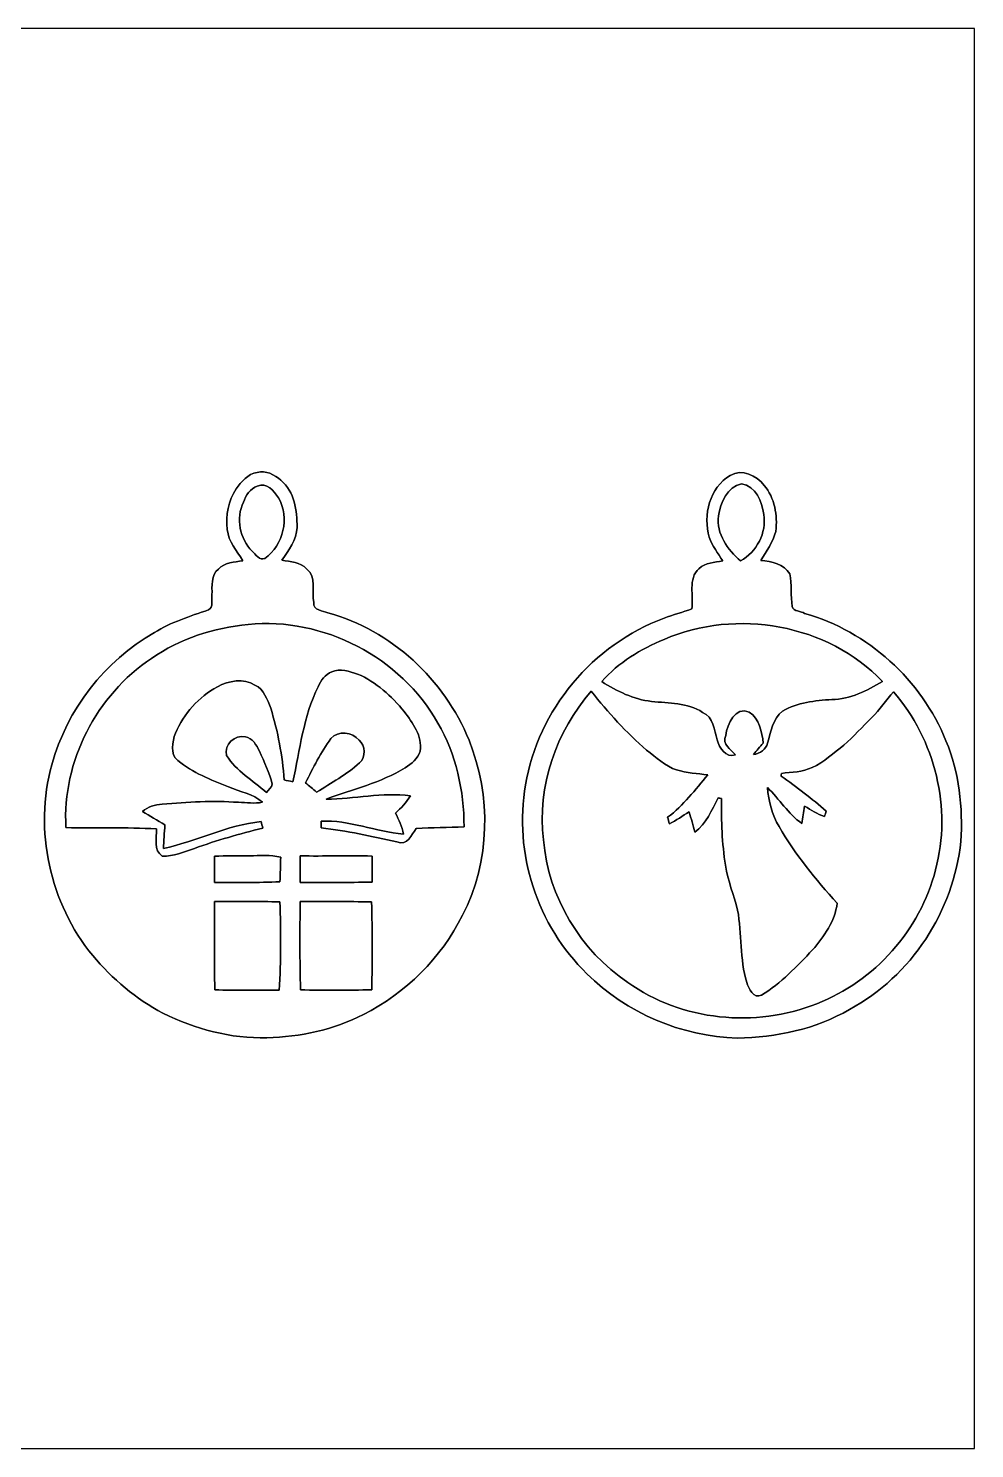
# Model space of a CAD drawing. Header units: centimetres. Extents: x -16.8 to 16.8, y -16.7 to 16.7.
# Drawn here: x -5.44 to 16.77, y -16.67 to 16.67 of the extents above; entities that cross this region are included whole.
import ezdxf

# ---------------------------------------------------------------- set-up
doc = ezdxf.new("R2010")
doc.units = ezdxf.units.CM
doc.header["$MEASUREMENT"] = 0
doc.layers.add('Layer 1', color=7, linetype='Continuous')

msp = doc.modelspace()

# ---------------------------------------------------------------- linework, layer by layer
at = {"layer": 'Layer 1', "color": 7}
for points, knots in [([(-16.77458, 16.66875), (-16.77458, 16.66875), (16.77458, 16.66875), (16.77458, 16.66875), (16.77458, 16.66875), (16.77458, 16.66875), (16.77458, -16.66875), (16.77458, -16.66875), (16.77458, -16.66875), (16.77458, -16.66875), (-16.77458, -16.66875), (-16.77458, -16.66875), (-16.77458, -16.66875), (-16.77458, -16.66875), (-16.77458, 16.66875), (-16.77458, 16.66875), (-16.77458, 16.66875), (-16.77458, 16.66875), (-16.77458, 16.66875), (-16.77458, 16.66875)], [0, 0, 0, 0, 0.16666667, 0.16666667, 0.16666667, 0.16666667, 0.33333333, 0.33333333, 0.33333333, 0.33333333, 0.5, 0.5, 0.5, 0.5, 0.66666667, 0.66666667, 0.66666667, 0.66666667, 1, 1, 1, 1]), ([(11.03806, 6.17573), (10.54876, 5.88962), (10.3946, 5.24157), (10.54347, 4.72228), (10.54347, 4.72228), (10.61473, 4.51908), (10.75196, 4.34975), (10.86167, 4.16666), (10.86167, 4.16666), (10.66906, 4.1342), (10.45034, 4.13173), (10.30182, 3.98604), (10.30182, 3.98604), (10.03794, 3.75356), (10.18505, 3.34469), (10.1346, 3.0413), (10.1346, 3.0413), (9.92011, 2.96157), (9.6961, 2.91006), (9.48408, 2.82363), (9.48408, 2.82363), (7.81826, 2.20945), (6.51404, 0.67275), (6.23323, -1.08691), (6.23323, -1.08691), (5.94536, -2.68005), (6.50487, -4.39984), (7.67256, -5.52132), (7.67256, -5.52132), (8.60284, -6.44807), (9.89048, -6.98994), (11.19999, -7.03404), (11.19999, -7.03404), (12.11439, -7.0171), (13.04255, -6.82307), (13.83877, -6.36058), (13.83877, -6.36058), (15.28762, -5.57953), (16.28352, -4.05024), (16.45214, -2.41723), (16.45214, -2.41723), (16.50224, -1.61713), (16.41087, -0.8001), (16.10289, -0.05574), (16.10289, -0.05574), (15.5261, 1.37407), (14.27021, 2.51636), (12.78431, 2.93723), (12.78431, 2.93723), (12.69965, 2.99261), (12.52608, 2.97709), (12.49045, 3.09739), (12.49045, 3.09739), (12.45623, 3.35139), (12.48304, 3.61315), (12.43365, 3.86397), (12.43365, 3.86397), (12.30348, 4.09646), (12.0015, 4.16137), (11.75667, 4.17583), (11.75667, 4.17583), (11.88191, 4.39843), (12.04419, 4.6101), (12.10381, 4.86269), (12.10381, 4.86269), (12.15637, 5.2384), (12.08017, 5.6448), (11.83358, 5.94184), (11.83358, 5.94184), (11.65648, 6.17396), (11.31041, 6.34153), (11.03806, 6.17573)], [0, 0, 0, 0, 0.05263158, 0.05263158, 0.05263158, 0.05263158, 0.10526316, 0.10526316, 0.10526316, 0.10526316, 0.15789474, 0.15789474, 0.15789474, 0.15789474, 0.21052632, 0.21052632, 0.21052632, 0.21052632, 0.26315789, 0.26315789, 0.26315789, 0.26315789, 0.31578947, 0.31578947, 0.31578947, 0.31578947, 0.36842105, 0.36842105, 0.36842105, 0.36842105, 0.42105263, 0.42105263, 0.42105263, 0.42105263, 0.47368421, 0.47368421, 0.47368421, 0.47368421, 0.52631579, 0.52631579, 0.52631579, 0.52631579, 0.57894737, 0.57894737, 0.57894737, 0.57894737, 0.63157895, 0.63157895, 0.63157895, 0.63157895, 0.68421053, 0.68421053, 0.68421053, 0.68421053, 0.73684211, 0.73684211, 0.73684211, 0.73684211, 0.78947368, 0.78947368, 0.78947368, 0.78947368, 0.84210526, 0.84210526, 0.84210526, 0.84210526, 0.89473684, 0.89473684, 0.89473684, 0.89473684, 1, 1, 1, 1]), ([(-0.07267, 6.24417), (-0.29175, 6.21206), (-0.44062, 6.02227), (-0.56762, 5.86034), (-0.56762, 5.86034), (-0.74683, 5.58094), (-0.81844, 5.23522), (-0.77364, 4.90714), (-0.77364, 4.90714), (-0.74613, 4.62386), (-0.55174, 4.4069), (-0.40887, 4.17407), (-0.40887, 4.17407), (-0.60643, 4.13456), (-0.83573, 4.14196), (-0.97861, 3.97686), (-0.97861, 3.97686), (-1.16558, 3.83469), (-1.12677, 3.57434), (-1.13242, 3.36938), (-1.13242, 3.36938), (-1.15676, 3.27166), (-1.07985, 3.07622), (-1.2132, 3.02189), (-1.2132, 3.02189), (-1.64641, 2.86597), (-2.09444, 2.73438), (-2.48567, 2.48461), (-2.48567, 2.48461), (-3.65372, 1.82069), (-4.53637, 0.68086), (-4.89162, -0.61454), (-4.89162, -0.61454), (-5.32095, -2.14701), (-4.93748, -3.86856), (-3.93347, -5.09729), (-3.93347, -5.09729), (-3.46639, -5.63668), (-2.92135, -6.11822), (-2.28353, -6.44666), (-2.28353, -6.44666), (-1.52859, -6.82202), (-0.68968, -7.04709), (0.15734, -7.02557), (0.15734, -7.02557), (0.93909, -7.00229), (1.72402, -6.8386), (2.42252, -6.47876), (2.42252, -6.47876), (3.42018, -5.97888), (4.25062, -5.14632), (4.74945, -4.14831), (4.74945, -4.14831), (5.4042, -2.8889), (5.43031, -1.34796), (4.90291, -0.03881), (4.90291, -0.03881), (4.32541, 1.38571), (3.07834, 2.54071), (1.59032, 2.95169), (1.59032, 2.95169), (1.47673, 3.00073), (1.23649, 3.00778), (1.25589, 3.19017), (1.25589, 3.19017), (1.20297, 3.4484), (1.33597, 3.79589), (1.08903, 3.98216), (1.08903, 3.98216), (0.93768, 4.13597), (0.70873, 4.15008), (0.50976, 4.18677), (0.50976, 4.18677), (0.67098, 4.42136), (0.84949, 4.65843), (0.86466, 4.95653), (0.86466, 4.95653), (0.87207, 5.34458), (0.80292, 5.79579), (0.48613, 6.06037), (0.48613, 6.06037), (0.33761, 6.19478), (0.13406, 6.30308), (-0.07267, 6.24417), (-0.07267, 6.24417), (-0.07267, 6.24417), (-0.07267, 6.24417), (-0.07267, 6.24417)], [0, 0, 0, 0, 0.04347826, 0.04347826, 0.04347826, 0.04347826, 0.08695652, 0.08695652, 0.08695652, 0.08695652, 0.13043478, 0.13043478, 0.13043478, 0.13043478, 0.17391304, 0.17391304, 0.17391304, 0.17391304, 0.2173913, 0.2173913, 0.2173913, 0.2173913, 0.26086957, 0.26086957, 0.26086957, 0.26086957, 0.30434783, 0.30434783, 0.30434783, 0.30434783, 0.34782609, 0.34782609, 0.34782609, 0.34782609, 0.39130435, 0.39130435, 0.39130435, 0.39130435, 0.43478261, 0.43478261, 0.43478261, 0.43478261, 0.47826087, 0.47826087, 0.47826087, 0.47826087, 0.52173913, 0.52173913, 0.52173913, 0.52173913, 0.56521739, 0.56521739, 0.56521739, 0.56521739, 0.60869565, 0.60869565, 0.60869565, 0.60869565, 0.65217391, 0.65217391, 0.65217391, 0.65217391, 0.69565217, 0.69565217, 0.69565217, 0.69565217, 0.73913043, 0.73913043, 0.73913043, 0.73913043, 0.7826087, 0.7826087, 0.7826087, 0.7826087, 0.82608696, 0.82608696, 0.82608696, 0.82608696, 0.86956522, 0.86956522, 0.86956522, 0.86956522, 0.91304348, 0.91304348, 0.91304348, 0.91304348, 1, 1, 1, 1]), ([(-0.0702, 5.9249), (0.15487, 6.02615), (0.3235, 5.8166), (0.42757, 5.64974), (0.42757, 5.64974), (0.69709, 5.17948), (0.55104, 4.54378), (0.10971, 4.2291), (0.10971, 4.2291), (-0.02011, 4.16772), (-0.10654, 4.32682), (-0.18768, 4.39843), (-0.18768, 4.39843), (-0.48472, 4.69053), (-0.57503, 5.16996), (-0.39299, 5.54567), (-0.39299, 5.54567), (-0.33761, 5.70442), (-0.23636, 5.86669), (-0.0702, 5.9249)], [0, 0, 0, 0, 0.16666667, 0.16666667, 0.16666667, 0.16666667, 0.33333333, 0.33333333, 0.33333333, 0.33333333, 0.5, 0.5, 0.5, 0.5, 0.66666667, 0.66666667, 0.66666667, 0.66666667, 1, 1, 1, 1]), ([(10.75725, 5.2264), (10.80876, 5.53332), (10.96222, 5.91256), (11.30476, 5.97923), (11.30476, 5.97923), (11.63073, 5.92526), (11.78842, 5.55519), (11.82441, 5.26062), (11.82441, 5.26062), (11.89602, 4.82282), (11.65648, 4.38397), (11.27901, 4.16666), (11.27901, 4.16666), (10.97527, 4.43159), (10.70963, 4.80131), (10.75725, 5.2264)], [0, 0, 0, 0, 0.2, 0.2, 0.2, 0.2, 0.4, 0.4, 0.4, 0.4, 0.6, 0.6, 0.6, 0.6, 1, 1, 1, 1]), ([(9.48514, 2.32728), (11.18129, 3.06352), (13.32371, 2.68499), (14.61029, 1.34056), (14.61029, 1.34056), (14.25152, 1.11584), (13.85323, 0.92604), (13.42249, 0.91158), (13.42249, 0.91158), (13.02773, 0.89606), (12.61392, 0.84208), (12.26467, 0.64523), (12.26467, 0.64523), (12.03925, 0.46355), (11.98739, 0.15452), (11.91542, -0.10936), (11.91542, -0.10936), (11.87309, -0.25823), (11.7348, -0.35595), (11.58593, -0.37536), (11.58593, -0.37536), (11.65401, -0.28081), (11.73304, -0.19473), (11.81065, -0.10795), (11.81065, -0.10795), (11.78454, 0.15804), (11.71434, 0.45473), (11.48503, 0.62089), (11.48503, 0.62089), (11.15554, 0.75777), (10.96363, 0.33584), (10.93152, 0.07408), (10.93152, 0.07408), (10.83592, -0.14005), (11.05182, -0.24871), (11.15836, -0.38559), (11.15836, -0.38559), (10.92729, -0.45755), (10.78159, -0.22437), (10.73326, -0.02963), (10.73326, -0.02963), (10.66377, 0.19897), (10.63942, 0.50306), (10.38789, 0.61348), (10.38789, 0.61348), (10.03723, 0.84914), (9.59273, 0.82303), (9.19092, 0.87066), (9.19092, 0.87066), (8.76617, 0.91475), (8.37847, 1.11372), (8.0204, 1.33526), (8.0204, 1.33526), (8.41128, 1.78753), (8.94045, 2.0955), (9.48514, 2.32728)], [0, 0, 0, 0, 0.06666667, 0.06666667, 0.06666667, 0.06666667, 0.13333333, 0.13333333, 0.13333333, 0.13333333, 0.2, 0.2, 0.2, 0.2, 0.26666667, 0.26666667, 0.26666667, 0.26666667, 0.33333333, 0.33333333, 0.33333333, 0.33333333, 0.4, 0.4, 0.4, 0.4, 0.46666667, 0.46666667, 0.46666667, 0.46666667, 0.53333333, 0.53333333, 0.53333333, 0.53333333, 0.6, 0.6, 0.6, 0.6, 0.66666667, 0.66666667, 0.66666667, 0.66666667, 0.73333333, 0.73333333, 0.73333333, 0.73333333, 0.8, 0.8, 0.8, 0.8, 0.86666667, 0.86666667, 0.86666667, 0.86666667, 1, 1, 1, 1]), ([(-0.28399, 2.67794), (1.48131, 2.85574), (3.30024, 1.90641), (4.1723, 0.36266), (4.1723, 0.36266), (4.6034, -0.37006), (4.78578, -1.22731), (4.78649, -2.07257), (4.78649, -2.07257), (4.4129, -2.09409), (4.03825, -2.08668), (3.66571, -2.11561), (3.66571, -2.11561), (3.53977, -2.25778), (3.46498, -2.52624), (3.20851, -2.42676), (3.20851, -2.42676), (2.62008, -2.29658), (2.03094, -2.16429), (1.43016, -2.09973), (1.43016, -2.09973), (1.42981, -2.04682), (1.42981, -1.9939), (1.42981, -1.94098), (1.42981, -1.94098), (2.09021, -1.90747), (2.7118, -2.18828), (3.36268, -2.24402), (3.36268, -2.24402), (3.34081, -2.06622), (3.24873, -1.91064), (3.17818, -1.74978), (3.17818, -1.74978), (3.30588, -1.62595), (3.44064, -1.5046), (3.52813, -1.34691), (3.52813, -1.34691), (2.86456, -1.25554), (2.21015, -1.4224), (1.55011, -1.42205), (1.55011, -1.42205), (2.16994, -1.1878), (2.83669, -1.04528), (3.40184, -0.68474), (3.40184, -0.68474), (3.55671, -0.59655), (3.70099, -0.47166), (3.7525, -0.29422), (3.7525, -0.29422), (3.81635, 0.05997), (3.57505, 0.36301), (3.38384, 0.63147), (3.38384, 0.63147), (3.08434, 0.99413), (2.72556, 1.32715), (2.28741, 1.51201), (2.28741, 1.51201), (2.0955, 1.57304), (1.87537, 1.64959), (1.67922, 1.56704), (1.67922, 1.56704), (1.52647, 1.50319), (1.42769, 1.36031), (1.35996, 1.21567), (1.35996, 1.21567), (1.01424, 0.51788), (0.93451, -0.26529), (0.76482, -1.01529), (0.76482, -1.01529), (0.69603, -1.00118), (0.62794, -0.98707), (0.55951, -0.97226), (0.55951, -0.97226), (0.52599, -0.40146), (0.4131, 0.16334), (0.24906, 0.71014), (0.24906, 0.71014), (0.16686, 0.91299), (0.09137, 1.15535), (-0.12383, 1.25166), (-0.12383, 1.25166), (-0.39405, 1.4291), (-0.73448, 1.35008), (-1.00542, 1.21673), (-1.00542, 1.21673), (-1.44463, 0.97543), (-1.79388, 0.58208), (-1.99178, 0.12312), (-1.99178, 0.12312), (-2.06199, -0.08114), (-2.12619, -0.3623), (-1.93181, -0.51964), (-1.93181, -0.51964), (-1.58503, -0.80328), (-1.15923, -0.97014), (-0.74683, -1.13524), (-0.74683, -1.13524), (-0.48013, -1.25342), (-0.16757, -1.29646), (0.05609, -1.49754), (0.05609, -1.49754), (-0.13159, -1.53106), (-0.32314, -1.50495), (-0.51153, -1.49789), (-0.51153, -1.49789), (-1.10772, -1.45838), (-1.70639, -1.48731), (-2.30046, -1.5434), (-2.30046, -1.5434), (-2.47015, -1.55116), (-2.63772, -1.60232), (-2.76543, -1.71626), (-2.76543, -1.71626), (-2.59186, -1.82421), (-2.41194, -1.92193), (-2.23767, -2.02883), (-2.23767, -2.02883), (-2.24896, -2.21439), (-2.26413, -2.39995), (-2.27401, -2.58586), (-2.27401, -2.58586), (-1.50213, -2.40524), (-0.77541, -2.04082), (0.01905, -1.94804), (0.01905, -1.94804), (0.03351, -1.99954), (0.04763, -2.05105), (0.06209, -2.10291), (0.06209, -2.10291), (-0.47943, -2.24155), (-1.01953, -2.38795), (-1.54517, -2.58057), (-1.54517, -2.58057), (-1.78999, -2.65818), (-2.03588, -2.77848), (-2.29941, -2.75837), (-2.29941, -2.75837), (-2.51778, -2.62961), (-2.42358, -2.32974), (-2.43628, -2.12372), (-2.43628, -2.12372), (-3.14431, -2.07998), (-3.85339, -2.10926), (-4.56177, -2.09127), (-4.56177, -2.09127), (-4.65279, -0.53446), (-3.8414, 1.01635), (-2.55376, 1.88172), (-2.55376, 1.88172), (-1.8856, 2.34315), (-1.08973, 2.60103), (-0.28399, 2.67794)], [0, 0, 0, 0, 0.02564103, 0.02564103, 0.02564103, 0.02564103, 0.05128205, 0.05128205, 0.05128205, 0.05128205, 0.07692308, 0.07692308, 0.07692308, 0.07692308, 0.1025641, 0.1025641, 0.1025641, 0.1025641, 0.12820513, 0.12820513, 0.12820513, 0.12820513, 0.15384615, 0.15384615, 0.15384615, 0.15384615, 0.17948718, 0.17948718, 0.17948718, 0.17948718, 0.20512821, 0.20512821, 0.20512821, 0.20512821, 0.23076923, 0.23076923, 0.23076923, 0.23076923, 0.25641026, 0.25641026, 0.25641026, 0.25641026, 0.28205128, 0.28205128, 0.28205128, 0.28205128, 0.30769231, 0.30769231, 0.30769231, 0.30769231, 0.33333333, 0.33333333, 0.33333333, 0.33333333, 0.35897436, 0.35897436, 0.35897436, 0.35897436, 0.38461538, 0.38461538, 0.38461538, 0.38461538, 0.41025641, 0.41025641, 0.41025641, 0.41025641, 0.43589744, 0.43589744, 0.43589744, 0.43589744, 0.46153846, 0.46153846, 0.46153846, 0.46153846, 0.48717949, 0.48717949, 0.48717949, 0.48717949, 0.51282051, 0.51282051, 0.51282051, 0.51282051, 0.53846154, 0.53846154, 0.53846154, 0.53846154, 0.56410256, 0.56410256, 0.56410256, 0.56410256, 0.58974359, 0.58974359, 0.58974359, 0.58974359, 0.61538462, 0.61538462, 0.61538462, 0.61538462, 0.64102564, 0.64102564, 0.64102564, 0.64102564, 0.66666667, 0.66666667, 0.66666667, 0.66666667, 0.69230769, 0.69230769, 0.69230769, 0.69230769, 0.71794872, 0.71794872, 0.71794872, 0.71794872, 0.74358974, 0.74358974, 0.74358974, 0.74358974, 0.76923077, 0.76923077, 0.76923077, 0.76923077, 0.79487179, 0.79487179, 0.79487179, 0.79487179, 0.82051282, 0.82051282, 0.82051282, 0.82051282, 0.84615385, 0.84615385, 0.84615385, 0.84615385, 0.87179487, 0.87179487, 0.87179487, 0.87179487, 0.8974359, 0.8974359, 0.8974359, 0.8974359, 0.92307692, 0.92307692, 0.92307692, 0.92307692, 0.94871795, 0.94871795, 0.94871795, 0.94871795, 1, 1, 1, 1]), ([(7.77275, 1.10913), (8.16469, 0.61101), (8.59402, 0.14111), (9.0738, -0.27481), (9.0738, -0.27481), (9.29993, -0.4378), (9.50383, -0.65123), (9.77618, -0.73872), (9.77618, -0.73872), (10.01466, -0.80821), (10.26407, -0.82479), (10.51066, -0.85266), (10.51066, -0.85266), (10.21256, -1.19944), (9.9381, -1.5748), (9.56733, -1.84961), (9.56733, -1.84961), (9.58074, -1.90077), (9.59485, -1.95263), (9.60931, -2.00413), (9.60931, -2.00413), (9.77018, -1.92299), (9.91623, -1.8161), (10.07075, -1.72367), (10.07075, -1.72367), (10.12155, -1.87995), (10.16388, -2.03906), (10.20762, -2.19781), (10.20762, -2.19781), (10.46974, -1.99637), (10.60521, -1.68063), (10.74949, -1.39277), (10.74949, -1.39277), (10.77031, -1.39735), (10.81158, -1.40617), (10.83239, -1.41076), (10.83239, -1.41076), (10.8264, -1.93357), (10.84227, -2.45921), (10.92517, -2.97639), (10.92517, -2.97639), (10.98091, -3.33693), (11.11956, -3.6763), (11.20987, -4.02802), (11.20987, -4.02802), (11.31394, -4.58787), (11.25996, -5.17454), (11.42259, -5.72523), (11.42259, -5.72523), (11.47304, -5.85576), (11.58663, -6.1281), (11.77184, -6.02121), (11.77184, -6.02121), (12.23645, -5.74922), (12.5984, -5.34353), (12.97129, -4.96323), (12.97129, -4.96323), (13.23552, -4.64608), (13.50045, -4.29189), (13.54737, -3.86786), (13.54737, -3.86786), (13.04149, -3.3087), (12.55818, -2.72239), (12.18247, -2.06622), (12.18247, -2.06622), (12.01667, -1.79035), (11.93871, -1.46967), (11.90942, -1.15182), (11.90942, -1.15182), (12.19553, -1.41746), (12.39202, -1.77412), (12.72046, -1.99461), (12.72046, -1.99461), (12.73775, -1.85808), (12.75962, -1.72544), (12.7829, -1.59068), (12.7829, -1.59068), (12.93566, -1.67675), (13.08171, -1.77835), (13.25245, -1.83021), (13.25245, -1.83021), (13.26233, -1.79881), (13.28244, -1.73602), (13.29267, -1.70462), (13.29267, -1.70462), (12.95224, -1.41393), (12.59946, -1.1363), (12.23045, -0.883), (12.23045, -0.883), (12.23257, -0.86713), (12.23716, -0.83503), (12.23927, -0.81915), (12.23927, -0.81915), (12.47987, -0.78987), (12.73457, -0.78669), (12.95823, -0.68016), (12.95823, -0.68016), (13.24469, -0.56339), (13.45847, -0.33408), (13.70612, -0.15769), (13.70612, -0.15769), (13.93296, 0.04939), (14.14145, 0.27623), (14.36017, 0.49177), (14.36017, 0.49177), (14.55526, 0.67239), (14.69284, 0.9017), (14.86888, 1.0989), (14.86888, 1.0989), (15.84748, -0.0254), (16.24683, -1.64112), (15.85701, -3.08398), (15.85701, -3.08398), (15.49823, -4.49615), (14.42755, -5.69912), (13.06936, -6.22512), (13.06936, -6.22512), (11.63038, -6.79944), (9.89577, -6.63469), (8.63071, -5.72523), (8.63071, -5.72523), (7.52193, -4.9784), (6.75711, -3.71828), (6.65374, -2.37984), (6.65374, -2.37984), (6.50099, -1.12536), (6.94725, 0.16369), (7.77275, 1.10913)], [0, 0, 0, 0, 0.03030303, 0.03030303, 0.03030303, 0.03030303, 0.06060606, 0.06060606, 0.06060606, 0.06060606, 0.09090909, 0.09090909, 0.09090909, 0.09090909, 0.12121212, 0.12121212, 0.12121212, 0.12121212, 0.15151515, 0.15151515, 0.15151515, 0.15151515, 0.18181818, 0.18181818, 0.18181818, 0.18181818, 0.21212121, 0.21212121, 0.21212121, 0.21212121, 0.24242424, 0.24242424, 0.24242424, 0.24242424, 0.27272727, 0.27272727, 0.27272727, 0.27272727, 0.3030303, 0.3030303, 0.3030303, 0.3030303, 0.33333333, 0.33333333, 0.33333333, 0.33333333, 0.36363636, 0.36363636, 0.36363636, 0.36363636, 0.39393939, 0.39393939, 0.39393939, 0.39393939, 0.42424242, 0.42424242, 0.42424242, 0.42424242, 0.45454545, 0.45454545, 0.45454545, 0.45454545, 0.48484848, 0.48484848, 0.48484848, 0.48484848, 0.51515152, 0.51515152, 0.51515152, 0.51515152, 0.54545455, 0.54545455, 0.54545455, 0.54545455, 0.57575758, 0.57575758, 0.57575758, 0.57575758, 0.60606061, 0.60606061, 0.60606061, 0.60606061, 0.63636364, 0.63636364, 0.63636364, 0.63636364, 0.66666667, 0.66666667, 0.66666667, 0.66666667, 0.6969697, 0.6969697, 0.6969697, 0.6969697, 0.72727273, 0.72727273, 0.72727273, 0.72727273, 0.75757576, 0.75757576, 0.75757576, 0.75757576, 0.78787879, 0.78787879, 0.78787879, 0.78787879, 0.81818182, 0.81818182, 0.81818182, 0.81818182, 0.84848485, 0.84848485, 0.84848485, 0.84848485, 0.87878788, 0.87878788, 0.87878788, 0.87878788, 0.90909091, 0.90909091, 0.90909091, 0.90909091, 0.93939394, 0.93939394, 0.93939394, 0.93939394, 1, 1, 1, 1]), ([(-0.79304, -0.39723), (-0.85478, -0.14711), (-0.59725, 0.10372), (-0.34854, 0.03775), (-0.34854, 0.03775), (-0.17639, 0.01341), (-0.08573, -0.15769), (-0.0187, -0.29986), (-0.0187, -0.29986), (0.09737, -0.55033), (0.21766, -0.80328), (0.28328, -1.07244), (0.28328, -1.07244), (0.26987, -1.15147), (0.19368, -1.20438), (0.14676, -1.26612), (0.14676, -1.26612), (-0.17674, -0.98954), (-0.5588, -0.76306), (-0.79304, -0.39723)], [0, 0, 0, 0, 0.16666667, 0.16666667, 0.16666667, 0.16666667, 0.33333333, 0.33333333, 0.33333333, 0.33333333, 0.5, 0.5, 0.5, 0.5, 0.66666667, 0.66666667, 0.66666667, 0.66666667, 1, 1, 1, 1]), ([(1.65947, -0.00035), (1.83127, 0.19403), (2.16429, 0.15275), (2.32269, -0.04057), (2.32269, -0.04057), (2.47791, -0.17074), (2.4825, -0.43462), (2.33504, -0.57079), (2.33504, -0.57079), (2.02953, -0.84349), (1.66864, -1.04281), (1.32397, -1.25977), (1.32397, -1.25977), (1.23684, -1.18569), (1.149, -1.11301), (1.0608, -1.04069), (1.0608, -1.04069), (1.24954, -0.68792), (1.42028, -0.32279), (1.65947, -0.00035)], [0, 0, 0, 0, 0.16666667, 0.16666667, 0.16666667, 0.16666667, 0.33333333, 0.33333333, 0.33333333, 0.33333333, 0.5, 0.5, 0.5, 0.5, 0.66666667, 0.66666667, 0.66666667, 0.66666667, 1, 1, 1, 1]), ([(-1.07491, -2.7626), (-0.80116, -2.7499), (-0.52705, -2.76401), (-0.25259, -2.75414), (-0.25259, -2.75414), (-0.00811, -2.74814), (0.24059, -2.73156), (0.48189, -2.78483), (0.48189, -2.78483), (0.4759, -2.9778), (0.46955, -3.17077), (0.4632, -3.36409), (0.4632, -3.36409), (-0.04868, -3.38631), (-0.56233, -3.37996), (-1.07456, -3.37749), (-1.07456, -3.37749), (-1.07491, -3.17218), (-1.07491, -2.96757), (-1.07491, -2.7626)], [0, 0, 0, 0, 0.16666667, 0.16666667, 0.16666667, 0.16666667, 0.33333333, 0.33333333, 0.33333333, 0.33333333, 0.5, 0.5, 0.5, 0.5, 0.66666667, 0.66666667, 0.66666667, 0.66666667, 1, 1, 1, 1]), ([(0.93486, -2.75273), (1.4986, -2.77283), (2.06304, -2.73332), (2.62678, -2.7619), (2.62678, -2.7619), (2.62643, -2.96545), (2.62714, -3.16971), (2.62784, -3.37397), (2.62784, -3.37397), (2.06446, -3.37749), (1.50036, -3.38455), (0.93698, -3.38138), (0.93698, -3.38138), (0.93592, -3.17112), (0.93521, -2.96192), (0.93486, -2.75273)], [0, 0, 0, 0, 0.2, 0.2, 0.2, 0.2, 0.4, 0.4, 0.4, 0.4, 0.6, 0.6, 0.6, 0.6, 1, 1, 1, 1]), ([(-1.07562, -3.82729), (-0.56233, -3.82834), (-0.04904, -3.8227), (0.46461, -3.83505), (0.46461, -3.83505), (0.48084, -4.52579), (0.49389, -5.21829), (0.44662, -5.90832), (0.44662, -5.90832), (-0.0575, -5.90903), (-0.56127, -5.91256), (-1.06468, -5.90091), (-1.06468, -5.90091), (-1.08373, -5.20982), (-1.07491, -4.51838), (-1.07562, -3.82729)], [0, 0, 0, 0, 0.2, 0.2, 0.2, 0.2, 0.4, 0.4, 0.4, 0.4, 0.6, 0.6, 0.6, 0.6, 1, 1, 1, 1]), ([(0.93521, -3.82729), (1.49542, -3.82799), (2.05599, -3.8227), (2.61655, -3.83575), (2.61655, -3.83575), (2.63454, -4.52296), (2.63349, -5.21053), (2.62008, -5.89774), (2.62008, -5.89774), (2.06199, -5.91361), (1.50389, -5.91361), (0.94615, -5.89986), (0.94615, -5.89986), (0.9271, -5.20912), (0.93557, -4.51803), (0.93521, -3.82729)], [0, 0, 0, 0, 0.2, 0.2, 0.2, 0.2, 0.4, 0.4, 0.4, 0.4, 0.6, 0.6, 0.6, 0.6, 1, 1, 1, 1])]:
    msp.add_open_spline(points, degree=3, knots=knots, dxfattribs=at)
at = {"layer": 'Layer 1', "color": 253}
for points, knots in [([(11.03806, 6.17573), (11.31041, 6.34153), (11.65648, 6.17396), (11.83358, 5.94184), (11.83358, 5.94184), (12.08017, 5.6448), (12.15637, 5.2384), (12.10381, 4.86269), (12.10381, 4.86269), (12.04419, 4.6101), (11.88191, 4.39843), (11.75667, 4.17583), (11.75667, 4.17583), (12.0015, 4.16137), (12.30348, 4.09646), (12.43365, 3.86397), (12.43365, 3.86397), (12.48304, 3.61315), (12.45623, 3.35139), (12.49045, 3.09739), (12.49045, 3.09739), (12.52608, 2.97709), (12.69965, 2.99261), (12.78431, 2.93723), (12.78431, 2.93723), (14.27021, 2.51636), (15.5261, 1.37407), (16.10289, -0.05574), (16.10289, -0.05574), (16.41087, -0.8001), (16.50224, -1.61713), (16.45214, -2.41723), (16.45214, -2.41723), (16.28352, -4.05024), (15.28762, -5.57953), (13.83877, -6.36058), (13.83877, -6.36058), (13.04255, -6.82307), (12.11439, -7.0171), (11.19999, -7.03404), (11.19999, -7.03404), (9.89048, -6.98994), (8.60284, -6.44807), (7.67256, -5.52132), (7.67256, -5.52132), (6.50487, -4.39984), (5.94536, -2.68005), (6.23323, -1.08691), (6.23323, -1.08691), (6.51404, 0.67275), (7.81826, 2.20945), (9.48408, 2.82363), (9.48408, 2.82363), (9.6961, 2.91006), (9.92011, 2.96157), (10.1346, 3.0413), (10.1346, 3.0413), (10.18505, 3.34469), (10.03794, 3.75356), (10.30182, 3.98604), (10.30182, 3.98604), (10.45034, 4.13173), (10.66906, 4.1342), (10.86167, 4.16666), (10.86167, 4.16666), (10.75196, 4.34975), (10.61473, 4.51908), (10.54347, 4.72228), (10.54347, 4.72228), (10.3946, 5.24157), (10.54876, 5.88962), (11.03806, 6.17573), (11.03806, 6.17573), (11.03806, 6.17573), (11.03806, 6.17573), (11.03806, 6.17573)], [0, 0, 0, 0, 0.05, 0.05, 0.05, 0.05, 0.1, 0.1, 0.1, 0.1, 0.15, 0.15, 0.15, 0.15, 0.2, 0.2, 0.2, 0.2, 0.25, 0.25, 0.25, 0.25, 0.3, 0.3, 0.3, 0.3, 0.35, 0.35, 0.35, 0.35, 0.4, 0.4, 0.4, 0.4, 0.45, 0.45, 0.45, 0.45, 0.5, 0.5, 0.5, 0.5, 0.55, 0.55, 0.55, 0.55, 0.6, 0.6, 0.6, 0.6, 0.65, 0.65, 0.65, 0.65, 0.7, 0.7, 0.7, 0.7, 0.75, 0.75, 0.75, 0.75, 0.8, 0.8, 0.8, 0.8, 0.85, 0.85, 0.85, 0.85, 0.9, 0.9, 0.9, 0.9, 1, 1, 1, 1]), ([(-0.07267, 6.24417), (0.13406, 6.30308), (0.33761, 6.19478), (0.48613, 6.06037), (0.48613, 6.06037), (0.80292, 5.79579), (0.87207, 5.34458), (0.86466, 4.95653), (0.86466, 4.95653), (0.84949, 4.65843), (0.67098, 4.42136), (0.50976, 4.18677), (0.50976, 4.18677), (0.70873, 4.15008), (0.93768, 4.13597), (1.08903, 3.98216), (1.08903, 3.98216), (1.33597, 3.79589), (1.20297, 3.4484), (1.25589, 3.19017), (1.25589, 3.19017), (1.23649, 3.00778), (1.47673, 3.00073), (1.59032, 2.95169), (1.59032, 2.95169), (3.07834, 2.54071), (4.32541, 1.38571), (4.90291, -0.03881), (4.90291, -0.03881), (5.43031, -1.34796), (5.4042, -2.8889), (4.74945, -4.14831), (4.74945, -4.14831), (4.25062, -5.14632), (3.42018, -5.97888), (2.42252, -6.47876), (2.42252, -6.47876), (1.72402, -6.8386), (0.93909, -7.00229), (0.15734, -7.02557), (0.15734, -7.02557), (-0.68968, -7.04709), (-1.52859, -6.82202), (-2.28353, -6.44666), (-2.28353, -6.44666), (-2.92135, -6.11822), (-3.46639, -5.63668), (-3.93347, -5.09729), (-3.93347, -5.09729), (-4.93748, -3.86856), (-5.32095, -2.14701), (-4.89162, -0.61454), (-4.89162, -0.61454), (-4.53637, 0.68086), (-3.65372, 1.82069), (-2.48567, 2.48461), (-2.48567, 2.48461), (-2.09444, 2.73438), (-1.64641, 2.86597), (-1.2132, 3.02189), (-1.2132, 3.02189), (-1.07985, 3.07622), (-1.15676, 3.27166), (-1.13242, 3.36938), (-1.13242, 3.36938), (-1.12677, 3.57434), (-1.16558, 3.83469), (-0.97861, 3.97686), (-0.97861, 3.97686), (-0.83573, 4.14196), (-0.60643, 4.13456), (-0.40887, 4.17407), (-0.40887, 4.17407), (-0.55174, 4.4069), (-0.74613, 4.62386), (-0.77364, 4.90714), (-0.77364, 4.90714), (-0.81844, 5.23522), (-0.74683, 5.58094), (-0.56762, 5.86034), (-0.56762, 5.86034), (-0.44062, 6.02227), (-0.29175, 6.21206), (-0.07267, 6.24417), (-0.07267, 6.24417), (-0.07267, 6.24417), (-0.07267, 6.24417), (-0.07267, 6.24417)], [0, 0, 0, 0, 0.04347826, 0.04347826, 0.04347826, 0.04347826, 0.08695652, 0.08695652, 0.08695652, 0.08695652, 0.13043478, 0.13043478, 0.13043478, 0.13043478, 0.17391304, 0.17391304, 0.17391304, 0.17391304, 0.2173913, 0.2173913, 0.2173913, 0.2173913, 0.26086957, 0.26086957, 0.26086957, 0.26086957, 0.30434783, 0.30434783, 0.30434783, 0.30434783, 0.34782609, 0.34782609, 0.34782609, 0.34782609, 0.39130435, 0.39130435, 0.39130435, 0.39130435, 0.43478261, 0.43478261, 0.43478261, 0.43478261, 0.47826087, 0.47826087, 0.47826087, 0.47826087, 0.52173913, 0.52173913, 0.52173913, 0.52173913, 0.56521739, 0.56521739, 0.56521739, 0.56521739, 0.60869565, 0.60869565, 0.60869565, 0.60869565, 0.65217391, 0.65217391, 0.65217391, 0.65217391, 0.69565217, 0.69565217, 0.69565217, 0.69565217, 0.73913043, 0.73913043, 0.73913043, 0.73913043, 0.7826087, 0.7826087, 0.7826087, 0.7826087, 0.82608696, 0.82608696, 0.82608696, 0.82608696, 0.86956522, 0.86956522, 0.86956522, 0.86956522, 0.91304348, 0.91304348, 0.91304348, 0.91304348, 1, 1, 1, 1]), ([(-0.0702, 5.9249), (-0.23636, 5.86669), (-0.33761, 5.70442), (-0.39299, 5.54567), (-0.39299, 5.54567), (-0.57503, 5.16996), (-0.48472, 4.69053), (-0.18768, 4.39843), (-0.18768, 4.39843), (-0.10654, 4.32682), (-0.02011, 4.16772), (0.10971, 4.2291), (0.10971, 4.2291), (0.55104, 4.54378), (0.69709, 5.17948), (0.42757, 5.64974), (0.42757, 5.64974), (0.3235, 5.8166), (0.15487, 6.02615), (-0.0702, 5.9249), (-0.0702, 5.9249), (-0.0702, 5.9249), (-0.0702, 5.9249), (-0.0702, 5.9249)], [0, 0, 0, 0, 0.14285714, 0.14285714, 0.14285714, 0.14285714, 0.28571429, 0.28571429, 0.28571429, 0.28571429, 0.42857143, 0.42857143, 0.42857143, 0.42857143, 0.57142857, 0.57142857, 0.57142857, 0.57142857, 0.71428571, 0.71428571, 0.71428571, 0.71428571, 1, 1, 1, 1]), ([(10.75725, 5.2264), (10.70963, 4.80131), (10.97527, 4.43159), (11.27901, 4.16666), (11.27901, 4.16666), (11.65648, 4.38397), (11.89602, 4.82282), (11.82441, 5.26062), (11.82441, 5.26062), (11.78842, 5.55519), (11.63073, 5.92526), (11.30476, 5.97923), (11.30476, 5.97923), (10.96222, 5.91256), (10.80876, 5.53332), (10.75725, 5.2264), (10.75725, 5.2264), (10.75725, 5.2264), (10.75725, 5.2264), (10.75725, 5.2264)], [0, 0, 0, 0, 0.16666667, 0.16666667, 0.16666667, 0.16666667, 0.33333333, 0.33333333, 0.33333333, 0.33333333, 0.5, 0.5, 0.5, 0.5, 0.66666667, 0.66666667, 0.66666667, 0.66666667, 1, 1, 1, 1]), ([(9.48514, 2.32728), (8.94045, 2.0955), (8.41128, 1.78753), (8.0204, 1.33526), (8.0204, 1.33526), (8.37847, 1.11372), (8.76617, 0.91475), (9.19092, 0.87066), (9.19092, 0.87066), (9.59273, 0.82303), (10.03723, 0.84914), (10.38789, 0.61348), (10.38789, 0.61348), (10.63942, 0.50306), (10.66377, 0.19897), (10.73326, -0.02963), (10.73326, -0.02963), (10.78159, -0.22437), (10.92729, -0.45755), (11.15836, -0.38559), (11.15836, -0.38559), (11.05182, -0.24871), (10.83592, -0.14005), (10.93152, 0.07408), (10.93152, 0.07408), (10.96363, 0.33584), (11.15554, 0.75777), (11.48503, 0.62089), (11.48503, 0.62089), (11.71434, 0.45473), (11.78454, 0.15804), (11.81065, -0.10795), (11.81065, -0.10795), (11.73304, -0.19473), (11.65401, -0.28081), (11.58593, -0.37536), (11.58593, -0.37536), (11.7348, -0.35595), (11.87309, -0.25823), (11.91542, -0.10936), (11.91542, -0.10936), (11.98739, 0.15452), (12.03925, 0.46355), (12.26467, 0.64523), (12.26467, 0.64523), (12.61392, 0.84208), (13.02773, 0.89606), (13.42249, 0.91158), (13.42249, 0.91158), (13.85323, 0.92604), (14.25152, 1.11584), (14.61029, 1.34056), (14.61029, 1.34056), (13.32371, 2.68499), (11.18129, 3.06352), (9.48514, 2.32728), (9.48514, 2.32728), (9.48514, 2.32728), (9.48514, 2.32728), (9.48514, 2.32728)], [0, 0, 0, 0, 0.0625, 0.0625, 0.0625, 0.0625, 0.125, 0.125, 0.125, 0.125, 0.1875, 0.1875, 0.1875, 0.1875, 0.25, 0.25, 0.25, 0.25, 0.3125, 0.3125, 0.3125, 0.3125, 0.375, 0.375, 0.375, 0.375, 0.4375, 0.4375, 0.4375, 0.4375, 0.5, 0.5, 0.5, 0.5, 0.5625, 0.5625, 0.5625, 0.5625, 0.625, 0.625, 0.625, 0.625, 0.6875, 0.6875, 0.6875, 0.6875, 0.75, 0.75, 0.75, 0.75, 0.8125, 0.8125, 0.8125, 0.8125, 0.875, 0.875, 0.875, 0.875, 1, 1, 1, 1]), ([(-0.28399, 2.67794), (-1.08973, 2.60103), (-1.8856, 2.34315), (-2.55376, 1.88172), (-2.55376, 1.88172), (-3.8414, 1.01635), (-4.65279, -0.53446), (-4.56177, -2.09127), (-4.56177, -2.09127), (-3.85339, -2.10926), (-3.14431, -2.07998), (-2.43628, -2.12372), (-2.43628, -2.12372), (-2.42358, -2.32974), (-2.51778, -2.62961), (-2.29941, -2.75837), (-2.29941, -2.75837), (-2.03588, -2.77848), (-1.78999, -2.65818), (-1.54517, -2.58057), (-1.54517, -2.58057), (-1.01953, -2.38795), (-0.47943, -2.24155), (0.06209, -2.10291), (0.06209, -2.10291), (0.04763, -2.05105), (0.03351, -1.99954), (0.01905, -1.94804), (0.01905, -1.94804), (-0.77541, -2.04082), (-1.50213, -2.40524), (-2.27401, -2.58586), (-2.27401, -2.58586), (-2.26413, -2.39995), (-2.24896, -2.21439), (-2.23767, -2.02883), (-2.23767, -2.02883), (-2.41194, -1.92193), (-2.59186, -1.82421), (-2.76543, -1.71626), (-2.76543, -1.71626), (-2.63772, -1.60232), (-2.47015, -1.55116), (-2.30046, -1.5434), (-2.30046, -1.5434), (-1.70639, -1.48731), (-1.10772, -1.45838), (-0.51153, -1.49789), (-0.51153, -1.49789), (-0.32314, -1.50495), (-0.13159, -1.53106), (0.05609, -1.49754), (0.05609, -1.49754), (-0.16757, -1.29646), (-0.48013, -1.25342), (-0.74683, -1.13524), (-0.74683, -1.13524), (-1.15923, -0.97014), (-1.58503, -0.80328), (-1.93181, -0.51964), (-1.93181, -0.51964), (-2.12619, -0.3623), (-2.06199, -0.08114), (-1.99178, 0.12312), (-1.99178, 0.12312), (-1.79388, 0.58208), (-1.44463, 0.97543), (-1.00542, 1.21673), (-1.00542, 1.21673), (-0.73448, 1.35008), (-0.39405, 1.4291), (-0.12383, 1.25166), (-0.12383, 1.25166), (0.09137, 1.15535), (0.16686, 0.91299), (0.24906, 0.71014), (0.24906, 0.71014), (0.4131, 0.16334), (0.52599, -0.40146), (0.55951, -0.97226), (0.55951, -0.97226), (0.62794, -0.98707), (0.69603, -1.00118), (0.76482, -1.01529), (0.76482, -1.01529), (0.93451, -0.26529), (1.01424, 0.51788), (1.35996, 1.21567), (1.35996, 1.21567), (1.42769, 1.36031), (1.52647, 1.50319), (1.67922, 1.56704), (1.67922, 1.56704), (1.87537, 1.64959), (2.0955, 1.57304), (2.28741, 1.51201), (2.28741, 1.51201), (2.72556, 1.32715), (3.08434, 0.99413), (3.38384, 0.63147), (3.38384, 0.63147), (3.57505, 0.36301), (3.81635, 0.05997), (3.7525, -0.29422), (3.7525, -0.29422), (3.70099, -0.47166), (3.55671, -0.59655), (3.40184, -0.68474), (3.40184, -0.68474), (2.83669, -1.04528), (2.16994, -1.1878), (1.55011, -1.42205), (1.55011, -1.42205), (2.21015, -1.4224), (2.86456, -1.25554), (3.52813, -1.34691), (3.52813, -1.34691), (3.44064, -1.5046), (3.30588, -1.62595), (3.17818, -1.74978), (3.17818, -1.74978), (3.24873, -1.91064), (3.34081, -2.06622), (3.36268, -2.24402), (3.36268, -2.24402), (2.7118, -2.18828), (2.09021, -1.90747), (1.42981, -1.94098), (1.42981, -1.94098), (1.42981, -1.9939), (1.42981, -2.04682), (1.43016, -2.09973), (1.43016, -2.09973), (2.03094, -2.16429), (2.62008, -2.29658), (3.20851, -2.42676), (3.20851, -2.42676), (3.46498, -2.52624), (3.53977, -2.25778), (3.66571, -2.11561), (3.66571, -2.11561), (4.03825, -2.08668), (4.4129, -2.09409), (4.78649, -2.07257), (4.78649, -2.07257), (4.78578, -1.22731), (4.6034, -0.37006), (4.1723, 0.36266), (4.1723, 0.36266), (3.30024, 1.90641), (1.48131, 2.85574), (-0.28399, 2.67794), (-0.28399, 2.67794), (-0.28399, 2.67794), (-0.28399, 2.67794), (-0.28399, 2.67794)], [0, 0, 0, 0, 0.025, 0.025, 0.025, 0.025, 0.05, 0.05, 0.05, 0.05, 0.075, 0.075, 0.075, 0.075, 0.1, 0.1, 0.1, 0.1, 0.125, 0.125, 0.125, 0.125, 0.15, 0.15, 0.15, 0.15, 0.175, 0.175, 0.175, 0.175, 0.2, 0.2, 0.2, 0.2, 0.225, 0.225, 0.225, 0.225, 0.25, 0.25, 0.25, 0.25, 0.275, 0.275, 0.275, 0.275, 0.3, 0.3, 0.3, 0.3, 0.325, 0.325, 0.325, 0.325, 0.35, 0.35, 0.35, 0.35, 0.375, 0.375, 0.375, 0.375, 0.4, 0.4, 0.4, 0.4, 0.425, 0.425, 0.425, 0.425, 0.45, 0.45, 0.45, 0.45, 0.475, 0.475, 0.475, 0.475, 0.5, 0.5, 0.5, 0.5, 0.525, 0.525, 0.525, 0.525, 0.55, 0.55, 0.55, 0.55, 0.575, 0.575, 0.575, 0.575, 0.6, 0.6, 0.6, 0.6, 0.625, 0.625, 0.625, 0.625, 0.65, 0.65, 0.65, 0.65, 0.675, 0.675, 0.675, 0.675, 0.7, 0.7, 0.7, 0.7, 0.725, 0.725, 0.725, 0.725, 0.75, 0.75, 0.75, 0.75, 0.775, 0.775, 0.775, 0.775, 0.8, 0.8, 0.8, 0.8, 0.825, 0.825, 0.825, 0.825, 0.85, 0.85, 0.85, 0.85, 0.875, 0.875, 0.875, 0.875, 0.9, 0.9, 0.9, 0.9, 0.925, 0.925, 0.925, 0.925, 0.95, 0.95, 0.95, 0.95, 1, 1, 1, 1]), ([(7.77275, 1.10913), (6.94725, 0.16369), (6.50099, -1.12536), (6.65374, -2.37984), (6.65374, -2.37984), (6.75711, -3.71828), (7.52193, -4.9784), (8.63071, -5.72523), (8.63071, -5.72523), (9.89577, -6.63469), (11.63038, -6.79944), (13.06936, -6.22512), (13.06936, -6.22512), (14.42755, -5.69912), (15.49823, -4.49615), (15.85701, -3.08398), (15.85701, -3.08398), (16.24683, -1.64112), (15.84748, -0.0254), (14.86888, 1.0989), (14.86888, 1.0989), (14.69284, 0.9017), (14.55526, 0.67239), (14.36017, 0.49177), (14.36017, 0.49177), (14.14145, 0.27623), (13.93296, 0.04939), (13.70612, -0.15769), (13.70612, -0.15769), (13.45847, -0.33408), (13.24469, -0.56339), (12.95823, -0.68016), (12.95823, -0.68016), (12.73457, -0.78669), (12.47987, -0.78987), (12.23927, -0.81915), (12.23927, -0.81915), (12.23716, -0.83503), (12.23257, -0.86713), (12.23045, -0.883), (12.23045, -0.883), (12.59946, -1.1363), (12.95224, -1.41393), (13.29267, -1.70462), (13.29267, -1.70462), (13.28244, -1.73602), (13.26233, -1.79881), (13.25245, -1.83021), (13.25245, -1.83021), (13.08171, -1.77835), (12.93566, -1.67675), (12.7829, -1.59068), (12.7829, -1.59068), (12.75962, -1.72544), (12.73775, -1.85808), (12.72046, -1.99461), (12.72046, -1.99461), (12.39202, -1.77412), (12.19553, -1.41746), (11.90942, -1.15182), (11.90942, -1.15182), (11.93871, -1.46967), (12.01667, -1.79035), (12.18247, -2.06622), (12.18247, -2.06622), (12.55818, -2.72239), (13.04149, -3.3087), (13.54737, -3.86786), (13.54737, -3.86786), (13.50045, -4.29189), (13.23552, -4.64608), (12.97129, -4.96323), (12.97129, -4.96323), (12.5984, -5.34353), (12.23645, -5.74922), (11.77184, -6.02121), (11.77184, -6.02121), (11.58663, -6.1281), (11.47304, -5.85576), (11.42259, -5.72523), (11.42259, -5.72523), (11.25996, -5.17454), (11.31394, -4.58787), (11.20987, -4.02802), (11.20987, -4.02802), (11.11956, -3.6763), (10.98091, -3.33693), (10.92517, -2.97639), (10.92517, -2.97639), (10.84227, -2.45921), (10.8264, -1.93357), (10.83239, -1.41076), (10.83239, -1.41076), (10.81158, -1.40617), (10.77031, -1.39735), (10.74949, -1.39277), (10.74949, -1.39277), (10.60521, -1.68063), (10.46974, -1.99637), (10.20762, -2.19781), (10.20762, -2.19781), (10.16388, -2.03906), (10.12155, -1.87995), (10.07075, -1.72367), (10.07075, -1.72367), (9.91623, -1.8161), (9.77018, -1.92299), (9.60931, -2.00413), (9.60931, -2.00413), (9.59485, -1.95263), (9.58074, -1.90077), (9.56733, -1.84961), (9.56733, -1.84961), (9.9381, -1.5748), (10.21256, -1.19944), (10.51066, -0.85266), (10.51066, -0.85266), (10.26407, -0.82479), (10.01466, -0.80821), (9.77618, -0.73872), (9.77618, -0.73872), (9.50383, -0.65123), (9.29993, -0.4378), (9.0738, -0.27481), (9.0738, -0.27481), (8.59402, 0.14111), (8.16469, 0.61101), (7.77275, 1.10913)], [0, 0, 0, 0, 0.03030303, 0.03030303, 0.03030303, 0.03030303, 0.06060606, 0.06060606, 0.06060606, 0.06060606, 0.09090909, 0.09090909, 0.09090909, 0.09090909, 0.12121212, 0.12121212, 0.12121212, 0.12121212, 0.15151515, 0.15151515, 0.15151515, 0.15151515, 0.18181818, 0.18181818, 0.18181818, 0.18181818, 0.21212121, 0.21212121, 0.21212121, 0.21212121, 0.24242424, 0.24242424, 0.24242424, 0.24242424, 0.27272727, 0.27272727, 0.27272727, 0.27272727, 0.3030303, 0.3030303, 0.3030303, 0.3030303, 0.33333333, 0.33333333, 0.33333333, 0.33333333, 0.36363636, 0.36363636, 0.36363636, 0.36363636, 0.39393939, 0.39393939, 0.39393939, 0.39393939, 0.42424242, 0.42424242, 0.42424242, 0.42424242, 0.45454545, 0.45454545, 0.45454545, 0.45454545, 0.48484848, 0.48484848, 0.48484848, 0.48484848, 0.51515152, 0.51515152, 0.51515152, 0.51515152, 0.54545455, 0.54545455, 0.54545455, 0.54545455, 0.57575758, 0.57575758, 0.57575758, 0.57575758, 0.60606061, 0.60606061, 0.60606061, 0.60606061, 0.63636364, 0.63636364, 0.63636364, 0.63636364, 0.66666667, 0.66666667, 0.66666667, 0.66666667, 0.6969697, 0.6969697, 0.6969697, 0.6969697, 0.72727273, 0.72727273, 0.72727273, 0.72727273, 0.75757576, 0.75757576, 0.75757576, 0.75757576, 0.78787879, 0.78787879, 0.78787879, 0.78787879, 0.81818182, 0.81818182, 0.81818182, 0.81818182, 0.84848485, 0.84848485, 0.84848485, 0.84848485, 0.87878788, 0.87878788, 0.87878788, 0.87878788, 0.90909091, 0.90909091, 0.90909091, 0.90909091, 0.93939394, 0.93939394, 0.93939394, 0.93939394, 1, 1, 1, 1]), ([(-0.79304, -0.39723), (-0.5588, -0.76306), (-0.17674, -0.98954), (0.14676, -1.26612), (0.14676, -1.26612), (0.19368, -1.20438), (0.26987, -1.15147), (0.28328, -1.07244), (0.28328, -1.07244), (0.21766, -0.80328), (0.09737, -0.55033), (-0.0187, -0.29986), (-0.0187, -0.29986), (-0.08573, -0.15769), (-0.17639, 0.01341), (-0.34854, 0.03775), (-0.34854, 0.03775), (-0.59725, 0.10372), (-0.85478, -0.14711), (-0.79304, -0.39723), (-0.79304, -0.39723), (-0.79304, -0.39723), (-0.79304, -0.39723), (-0.79304, -0.39723)], [0, 0, 0, 0, 0.14285714, 0.14285714, 0.14285714, 0.14285714, 0.28571429, 0.28571429, 0.28571429, 0.28571429, 0.42857143, 0.42857143, 0.42857143, 0.42857143, 0.57142857, 0.57142857, 0.57142857, 0.57142857, 0.71428571, 0.71428571, 0.71428571, 0.71428571, 1, 1, 1, 1]), ([(1.65947, -0.00035), (1.42028, -0.32279), (1.24954, -0.68792), (1.0608, -1.04069), (1.0608, -1.04069), (1.149, -1.11301), (1.23684, -1.18569), (1.32397, -1.25977), (1.32397, -1.25977), (1.66864, -1.04281), (2.02953, -0.84349), (2.33504, -0.57079), (2.33504, -0.57079), (2.4825, -0.43462), (2.47791, -0.17074), (2.32269, -0.04057), (2.32269, -0.04057), (2.16429, 0.15275), (1.83127, 0.19403), (1.65947, -0.00035), (1.65947, -0.00035), (1.65947, -0.00035), (1.65947, -0.00035), (1.65947, -0.00035)], [0, 0, 0, 0, 0.14285714, 0.14285714, 0.14285714, 0.14285714, 0.28571429, 0.28571429, 0.28571429, 0.28571429, 0.42857143, 0.42857143, 0.42857143, 0.42857143, 0.57142857, 0.57142857, 0.57142857, 0.57142857, 0.71428571, 0.71428571, 0.71428571, 0.71428571, 1, 1, 1, 1]), ([(-1.07491, -2.7626), (-1.07491, -2.96757), (-1.07491, -3.17218), (-1.07456, -3.37749), (-1.07456, -3.37749), (-0.56233, -3.37996), (-0.04868, -3.38631), (0.4632, -3.36409), (0.4632, -3.36409), (0.46955, -3.17077), (0.4759, -2.9778), (0.48189, -2.78483), (0.48189, -2.78483), (0.24059, -2.73156), (-0.00811, -2.74814), (-0.25259, -2.75414), (-0.25259, -2.75414), (-0.52705, -2.76401), (-0.80116, -2.7499), (-1.07491, -2.7626), (-1.07491, -2.7626), (-1.07491, -2.7626), (-1.07491, -2.7626), (-1.07491, -2.7626)], [0, 0, 0, 0, 0.14285714, 0.14285714, 0.14285714, 0.14285714, 0.28571429, 0.28571429, 0.28571429, 0.28571429, 0.42857143, 0.42857143, 0.42857143, 0.42857143, 0.57142857, 0.57142857, 0.57142857, 0.57142857, 0.71428571, 0.71428571, 0.71428571, 0.71428571, 1, 1, 1, 1]), ([(0.93486, -2.75273), (0.93521, -2.96192), (0.93592, -3.17112), (0.93698, -3.38138), (0.93698, -3.38138), (1.50036, -3.38455), (2.06446, -3.37749), (2.62784, -3.37397), (2.62784, -3.37397), (2.62714, -3.16971), (2.62643, -2.96545), (2.62678, -2.7619), (2.62678, -2.7619), (2.06304, -2.73332), (1.4986, -2.77283), (0.93486, -2.75273), (0.93486, -2.75273), (0.93486, -2.75273), (0.93486, -2.75273), (0.93486, -2.75273)], [0, 0, 0, 0, 0.16666667, 0.16666667, 0.16666667, 0.16666667, 0.33333333, 0.33333333, 0.33333333, 0.33333333, 0.5, 0.5, 0.5, 0.5, 0.66666667, 0.66666667, 0.66666667, 0.66666667, 1, 1, 1, 1]), ([(-1.07562, -3.82729), (-1.07491, -4.51838), (-1.08373, -5.20982), (-1.06468, -5.90091), (-1.06468, -5.90091), (-0.56127, -5.91256), (-0.0575, -5.90903), (0.44662, -5.90832), (0.44662, -5.90832), (0.49389, -5.21829), (0.48084, -4.52579), (0.46461, -3.83505), (0.46461, -3.83505), (-0.04904, -3.8227), (-0.56233, -3.82834), (-1.07562, -3.82729), (-1.07562, -3.82729), (-1.07562, -3.82729), (-1.07562, -3.82729), (-1.07562, -3.82729)], [0, 0, 0, 0, 0.16666667, 0.16666667, 0.16666667, 0.16666667, 0.33333333, 0.33333333, 0.33333333, 0.33333333, 0.5, 0.5, 0.5, 0.5, 0.66666667, 0.66666667, 0.66666667, 0.66666667, 1, 1, 1, 1]), ([(0.93521, -3.82729), (0.93557, -4.51803), (0.9271, -5.20912), (0.94615, -5.89986), (0.94615, -5.89986), (1.50389, -5.91361), (2.06199, -5.91361), (2.62008, -5.89774), (2.62008, -5.89774), (2.63349, -5.21053), (2.63454, -4.52296), (2.61655, -3.83575), (2.61655, -3.83575), (2.05599, -3.8227), (1.49542, -3.82799), (0.93521, -3.82729)], [0, 0, 0, 0, 0.2, 0.2, 0.2, 0.2, 0.4, 0.4, 0.4, 0.4, 0.6, 0.6, 0.6, 0.6, 1, 1, 1, 1])]:
    msp.add_open_spline(points, degree=3, knots=knots, dxfattribs=at)

doc.saveas('drawing.dxf')
